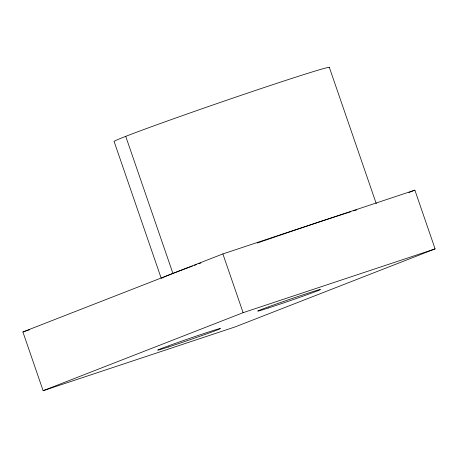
<?xml version="1.0" encoding="UTF-8"?>
<svg xmlns="http://www.w3.org/2000/svg" width="458" height="458" viewBox="0 0 458 458"><rect width="100%" height="100%" fill="white"/><g stroke="black" fill="none" stroke-linecap="round" stroke-linejoin="round"><path stroke-width="0.69" d="M22.9 331.953L222.88 253.932L414.874 190.144L435.1 248.889L235.12 326.915L43.126 390.703L22.9 331.953L29.684 329.703M408.88 192.486L414.874 190.144M43.126 390.703L243.106 312.677L435.1 248.889M329.308 67.297L376.27 203.696M222.88 253.932L243.106 312.677M125.732 136.347L172.929 273.42M161.119 278.006L114.151 141.614A113.927 2.387 -19 0 1 223.115 101.458A113.927 2.387 -19 0 1 329.125 67.692M161.531 278.292A113.927 2.387 -19 0 1 162.876 277.582M163.552 277.267A113.927 2.387 -19 0 1 188.856 267.398M189.446 267.18A113.927 2.387 -19 0 1 192.486 266.058M194.375 265.365A113.927 2.387 -19 0 1 196.305 264.655M198.944 263.694A113.927 2.387 -19 0 1 200.85 263.001M257.241 243.038A113.927 2.387 -19 0 1 263.264 240.954M263.934 240.725A113.927 2.387 -19 0 1 276.684 236.339M277.353 236.11A113.927 2.387 -19 0 1 350.828 211.699M353.576 210.835A113.927 2.387 -19 0 1 356.822 209.816M168.533 346.941A33.142 0.693 -19 0 0 219.84 328.873A33.142 0.693 -19 0 0 178.849 342.143A33.142 0.693 -19 0 0 168.533 346.941M268.188 308.034A33.142 0.693 -19 0 0 319.81 289.874A33.142 0.693 -19 0 0 279.46 302.91A33.142 0.693 -19 0 0 268.188 308.034"/></g></svg>
